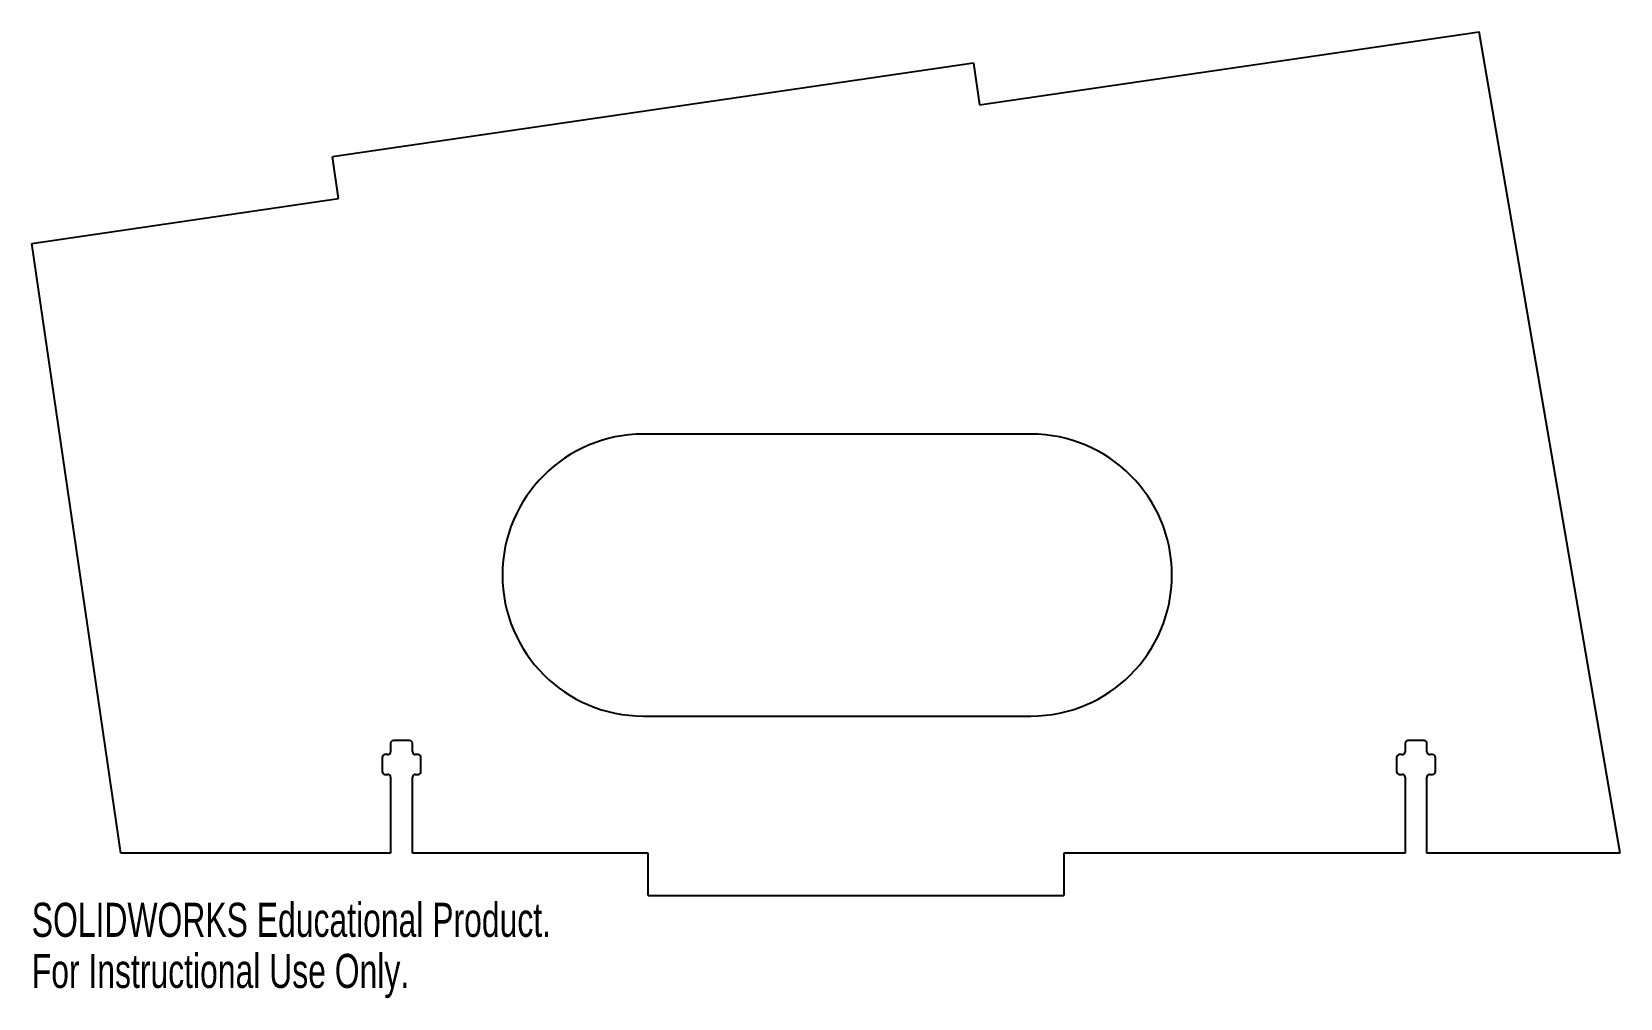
# Model space of a CAD drawing. Header units: millimetres. Extents: x -2 to 224, y -12 to 125.
import ezdxf

# ---------------------------------------------------------------- set-up
doc = ezdxf.new("R2010")
doc.units = ezdxf.units.MM
doc.styles.add('SLDTEXTSTYLE0', font='TXT', dxfattribs={"width": 0.7})

msp = doc.modelspace()

# ---------------------------------------------------------------- linework, layer by layer
at = {"color": 7, "linetype": 'Continuous', "lineweight": 25}
for p, q in [((132.87, 115.01), (203.79, 125.38)), ((223.78, 8.81), (203.79, 125.38)), ((132, 120.95), (41.05, 107.65)), ((132, 120.95), (132.87, 115.01)), ((41.92, 101.72), (41.05, 107.65)), ((-1.62, 95.35), (41.92, 101.72)), ((11.03, 8.81), (-1.62, 95.35)), ((140.17, 68.29), (85.17, 68.29)), ((85.17, 28.29), (140.17, 28.29)), ((52, 24.81), (49.7, 24.81)), ((195.96, 24.81), (193.66, 24.81)), ((48.9, 22.81), (48.5, 22.81)), ((49.3, 24.41), (49.3, 23.21)), ((52.4, 23.21), (52.4, 24.41)), ((53.2, 22.81), (52.8, 22.81)), ((192.86, 22.81), (192.46, 22.81)), ((193.26, 24.41), (193.26, 23.21)), ((196.36, 23.21), (196.36, 24.41)), ((197.16, 22.81), (196.76, 22.81)), ((48.1, 22.41), (48.1, 20.41)), ((53.6, 20.41), (53.6, 22.41)), ((192.06, 22.41), (192.06, 20.41)), ((197.56, 20.41), (197.56, 22.41)), ((48.5, 20.01), (48.9, 20.01)), ((49.3, 19.61), (49.3, 8.81)), ((52.4, 8.81), (52.4, 19.61)), ((52.8, 20.01), (53.2, 20.01)), ((192.46, 20.01), (192.86, 20.01)), ((193.26, 19.61), (193.26, 8.81)), ((196.36, 8.81), (196.36, 19.61)), ((196.76, 20.01), (197.16, 20.01)), ((49.3, 8.81), (11.03, 8.81)), ((85.85, 8.81), (52.4, 8.81)), ((85.85, 2.81), (85.85, 8.81)), ((144.81, 8.81), (144.81, 2.81)), ((193.26, 8.81), (144.81, 8.81)), ((223.78, 8.81), (196.36, 8.81)), ((85.85, 2.81), (144.81, 2.81))]:
    msp.add_line(p, q, dxfattribs=at)
for centre, radius, start, end in [((85.17, 48.29), 20, 90, 270), ((140.17, 48.29), 20, 270, 90), ((49.7, 24.41), 0.4, 90, 180), ((52, 24.41), 0.4, 0, 90), ((193.66, 24.41), 0.4, 90, 180), ((195.96, 24.41), 0.4, 0, 90), ((48.5, 22.41), 0.4, 90, 180), ((48.9, 23.21), 0.4, 270, 0), ((52.8, 23.21), 0.4, 180, 270), ((53.2, 22.41), 0.4, 0, 90), ((192.46, 22.41), 0.4, 90, 180), ((192.86, 23.21), 0.4, 270, 0), ((196.76, 23.21), 0.4, 180, 270), ((197.16, 22.41), 0.4, 0, 90), ((48.5, 20.41), 0.4, 180, 270), ((53.2, 20.41), 0.4, 270, 0), ((192.46, 20.41), 0.4, 180, 270), ((197.16, 20.41), 0.4, 270, 0), ((48.9, 19.61), 0.4, 0, 90), ((52.8, 19.61), 0.4, 90, 180), ((192.86, 19.61), 0.4, 0, 90), ((196.76, 19.61), 0.4, 90, 180)]:
    msp.add_arc(centre, radius, start, end, dxfattribs=at)

# ---------------------------------------------------------------- texts
at = {"color": 7, "linetype": 'Continuous', "char_height": 4.8336, "attachment_point": 1, "style": 'SLDTEXTSTYLE0'}
for s, insert in [('SOLIDWORKS Educational Product.', (-1.62, 1.79)), ('For Instructional Use Only.', (-1.62, -5.46))]:
    msp.add_mtext(s, dxfattribs=dict(at, insert=insert))

doc.saveas('drawing.dxf')
